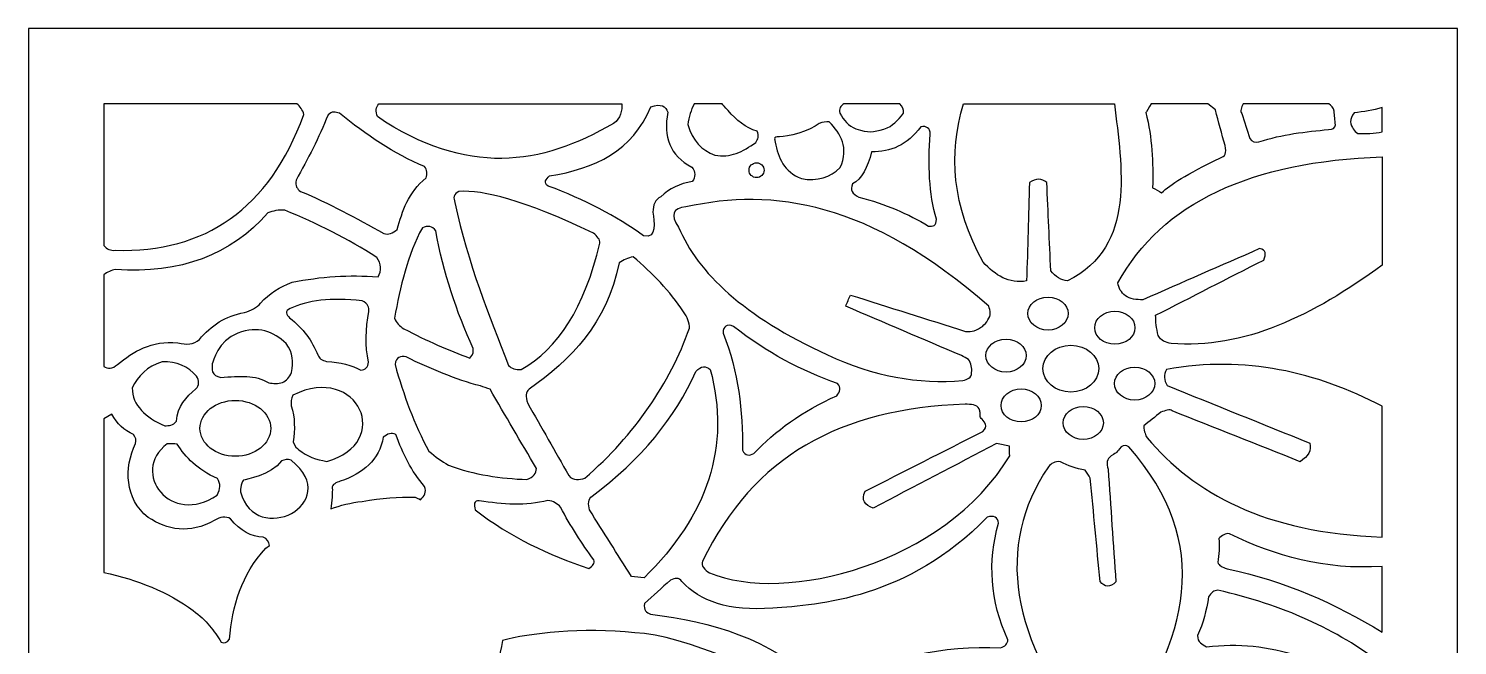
# Model space of a CAD drawing. Header units: centimetres. Extents: x 22.22 to 27.01, y -9 to -0.09.
# Drawn here: x 22.223 to 27.009, y -2.15 to -0.086 of the extents above; entities that cross this region are included whole.
import ezdxf

# ---------------------------------------------------------------- set-up
doc = ezdxf.new("R2010")
doc.units = ezdxf.units.CM
doc.header["$MEASUREMENT"] = 0
doc.layers.add('layer 1', color=7, linetype='Continuous')

msp = doc.modelspace()

# ---------------------------------------------------------------- linework, layer by layer
at = {"layer": 'layer 1', "color": 250, "lineweight": 30}
for points, knots in [([(22.22329, -0.08614), (22.22329, -0.08614), (27.00868, -0.08614), (27.00868, -0.08614), (27.00868, -0.08614), (27.00868, -0.08614), (27.00868, -9.00021), (27.00868, -9.00021), (27.00868, -9.00021), (27.00868, -9.00021), (22.22329, -9.00021), (22.22329, -9.00021), (22.22329, -9.00021), (22.22329, -9.00021), (22.22329, -0.08614), (22.22329, -0.08614)], [0, 0, 0, 0, 0.2, 0.2, 0.2, 0.2, 0.4, 0.4, 0.4, 0.4, 0.6, 0.6, 0.6, 0.6, 1, 1, 1, 1]), ([(23.1218, -0.33806), (23.13298, -0.34666), (23.1413, -0.35812), (23.14515, -0.3741), (23.14515, -0.3741), (23.02891, -0.69016), (22.81537, -0.83641), (22.51323, -0.82807), (22.51323, -0.82807), (22.49838, -0.82937), (22.48573, -0.82415), (22.47521, -0.81237), (22.47521, -0.81237), (22.47521, -0.81237), (22.47521, -0.33806), (22.47521, -0.33806), (22.47521, -0.33806), (22.47521, -0.33806), (23.1218, -0.33806), (23.1218, -0.33806)], [0, 0, 0, 0, 0.1666667, 0.1666667, 0.1666667, 0.1666667, 0.3333333, 0.3333333, 0.3333333, 0.3333333, 0.5, 0.5, 0.5, 0.5, 0.6666667, 0.6666667, 0.6666667, 0.6666667, 1, 1, 1, 1]), ([(23.22611, -0.37523), (23.23883, -0.36206), (23.25158, -0.3647), (23.26434, -0.36959), (23.26434, -0.36959), (23.35406, -0.44167), (23.44706, -0.50553), (23.54881, -0.54758), (23.54881, -0.54758), (23.55911, -0.5595), (23.55911, -0.57245), (23.55444, -0.58588), (23.55444, -0.58588), (23.49438, -0.63534), (23.47538, -0.69659), (23.45773, -0.75823), (23.45773, -0.75823), (23.44274, -0.77061), (23.42773, -0.77737), (23.41276, -0.77174), (23.41276, -0.77174), (23.32086, -0.72054), (23.2288, -0.66999), (23.1339, -0.63093), (23.1339, -0.63093), (23.12338, -0.62249), (23.11476, -0.61272), (23.11929, -0.59376), (23.11929, -0.59376), (23.15884, -0.52288), (23.19558, -0.45059), (23.22611, -0.37523)], [0, 0, 0, 0, 0.1111111, 0.1111111, 0.1111111, 0.1111111, 0.2222222, 0.2222222, 0.2222222, 0.2222222, 0.3333333, 0.3333333, 0.3333333, 0.3333333, 0.4444444, 0.4444444, 0.4444444, 0.4444444, 0.5555556, 0.5555556, 0.5555556, 0.5555556, 0.6666667, 0.6666667, 0.6666667, 0.6666667, 0.7777778, 0.7777778, 0.7777778, 0.7777778, 1, 1, 1, 1]), ([(23.39626, -0.33806), (23.38557, -0.34843), (23.38586, -0.36349), (23.39139, -0.38086), (23.39139, -0.38086), (23.68919, -0.5814), (23.94133, -0.54534), (24.18215, -0.40339), (24.18215, -0.40339), (24.20754, -0.38629), (24.21083, -0.3598), (24.21019, -0.33806), (24.21019, -0.33806), (24.21019, -0.33806), (23.39626, -0.33806), (23.39626, -0.33806)], [0, 0, 0, 0, 0.2, 0.2, 0.2, 0.2, 0.4, 0.4, 0.4, 0.4, 0.6, 0.6, 0.6, 0.6, 1, 1, 1, 1]), ([(23.96822, -0.57912), (23.95543, -0.59038), (23.94642, -0.60163), (23.96372, -0.61291), (23.96372, -0.61291), (24.08539, -0.6578), (24.19136, -0.71369), (24.28305, -0.77963), (24.28305, -0.77963), (24.32932, -0.79087), (24.31799, -0.73154), (24.31454, -0.70078), (24.31454, -0.70078), (24.31416, -0.67597), (24.32277, -0.6587), (24.3404, -0.64896), (24.3404, -0.64896), (24.37038, -0.62286), (24.40411, -0.60332), (24.44609, -0.59827), (24.44609, -0.59827), (24.45772, -0.58212), (24.45734, -0.56597), (24.44497, -0.54982), (24.44497, -0.54982), (24.37019, -0.51097), (24.34882, -0.44714), (24.36401, -0.36621), (24.36401, -0.36621), (24.35707, -0.34576), (24.34169, -0.33562), (24.30779, -0.34819), (24.30779, -0.34819), (24.24591, -0.49544), (24.12007, -0.5551), (23.96822, -0.57912)], [0, 0, 0, 0, 0.1, 0.1, 0.1, 0.1, 0.2, 0.2, 0.2, 0.2, 0.3, 0.3, 0.3, 0.3, 0.4, 0.4, 0.4, 0.4, 0.5, 0.5, 0.5, 0.5, 0.6, 0.6, 0.6, 0.6, 0.7, 0.7, 0.7, 0.7, 0.8, 0.8, 0.8, 0.8, 1, 1, 1, 1]), ([(24.546, -0.33806), (24.54923, -0.34183), (24.55506, -0.34851), (24.56584, -0.36058), (24.56584, -0.36058), (24.59382, -0.39192), (24.6246, -0.41806), (24.66311, -0.42986), (24.66311, -0.42986), (24.67003, -0.44478), (24.66665, -0.4566), (24.65861, -0.46703), (24.65861, -0.46703), (24.61612, -0.4982), (24.57198, -0.52017), (24.52199, -0.50927), (24.52199, -0.50927), (24.47853, -0.4942), (24.44735, -0.46143), (24.43091, -0.40733), (24.43091, -0.40733), (24.43534, -0.38189), (24.44137, -0.3578), (24.45259, -0.33806), (24.45259, -0.33806), (24.45259, -0.33806), (24.546, -0.33806), (24.546, -0.33806)], [0, 0, 0, 0, 0.125, 0.125, 0.125, 0.125, 0.25, 0.25, 0.25, 0.25, 0.375, 0.375, 0.375, 0.375, 0.5, 0.5, 0.5, 0.5, 0.625, 0.625, 0.625, 0.625, 0.75, 0.75, 0.75, 0.75, 1, 1, 1, 1]), ([(25.14089, -0.33806), (25.14896, -0.3467), (25.15517, -0.35626), (25.15391, -0.36959), (25.15391, -0.36959), (25.13306, -0.39349), (25.11947, -0.41215), (25.08813, -0.42253), (25.08813, -0.42253), (25.05045, -0.43314), (25.03865, -0.43515), (24.99368, -0.42196), (24.99368, -0.42196), (24.96989, -0.41093), (24.95359, -0.39281), (24.94027, -0.36903), (24.94027, -0.36903), (24.93625, -0.35428), (24.94375, -0.34408), (24.95368, -0.33806), (24.95368, -0.33806), (24.95368, -0.33806), (25.14089, -0.33806), (25.14089, -0.33806)], [0, 0, 0, 0, 0.1428571, 0.1428571, 0.1428571, 0.1428571, 0.2857143, 0.2857143, 0.2857143, 0.2857143, 0.4285714, 0.4285714, 0.4285714, 0.4285714, 0.5714286, 0.5714286, 0.5714286, 0.5714286, 0.7142857, 0.7142857, 0.7142857, 0.7142857, 1, 1, 1, 1]), ([(25.35459, -0.33806), (25.30363, -0.50448), (25.31647, -0.67972), (25.41983, -0.8675), (25.41983, -0.8675), (25.46092, -0.9121), (25.5066, -0.94108), (25.56601, -0.93058), (25.56601, -0.93058), (25.569, -0.82094), (25.57201, -0.7113), (25.57501, -0.60165), (25.57501, -0.60165), (25.5975, -0.58664), (25.61698, -0.58663), (25.63347, -0.60165), (25.63347, -0.60165), (25.63797, -0.70003), (25.64247, -0.79841), (25.64697, -0.89679), (25.64697, -0.89679), (25.6627, -0.91706), (25.68144, -0.92832), (25.70318, -0.93058), (25.70318, -0.93058), (25.93687, -0.81351), (25.88314, -0.54715), (25.86046, -0.33806), (25.86046, -0.33806), (25.86046, -0.33806), (25.35459, -0.33806), (25.35459, -0.33806)], [0, 0, 0, 0, 0.1111111, 0.1111111, 0.1111111, 0.1111111, 0.2222222, 0.2222222, 0.2222222, 0.2222222, 0.3333333, 0.3333333, 0.3333333, 0.3333333, 0.4444444, 0.4444444, 0.4444444, 0.4444444, 0.5555556, 0.5555556, 0.5555556, 0.5555556, 0.6666667, 0.6666667, 0.6666667, 0.6666667, 0.7777778, 0.7777778, 0.7777778, 0.7777778, 1, 1, 1, 1]), ([(25.96518, -0.36734), (25.96518, -0.36734), (25.9755, -0.34931), (25.98311, -0.33806), (25.98311, -0.33806), (25.98311, -0.33806), (26.17332, -0.33806), (26.17332, -0.33806), (26.17332, -0.33806), (26.17332, -0.33806), (26.19793, -0.35833), (26.19793, -0.35833), (26.19793, -0.35833), (26.2088, -0.39812), (26.21967, -0.43793), (26.23054, -0.47773), (26.23054, -0.47773), (26.23579, -0.50177), (26.23054, -0.51528), (26.21479, -0.51829), (26.21479, -0.51829), (26.09751, -0.57517), (26.04824, -0.60859), (26.01803, -0.63544), (26.01803, -0.63544), (26.0079, -0.62981), (25.99778, -0.62418), (25.98766, -0.61855), (25.98766, -0.61855), (25.99029, -0.5348), (25.98654, -0.45107), (25.96518, -0.36734)], [0, 0, 0, 0, 0.1111111, 0.1111111, 0.1111111, 0.1111111, 0.2222222, 0.2222222, 0.2222222, 0.2222222, 0.3333333, 0.3333333, 0.3333333, 0.3333333, 0.4444444, 0.4444444, 0.4444444, 0.4444444, 0.5555556, 0.5555556, 0.5555556, 0.5555556, 0.6666667, 0.6666667, 0.6666667, 0.6666667, 0.7777778, 0.7777778, 0.7777778, 0.7777778, 1, 1, 1, 1]), ([(26.28675, -0.37016), (26.28016, -0.36383), (26.28461, -0.34801), (26.29109, -0.33806), (26.29109, -0.33806), (26.29109, -0.33806), (26.57768, -0.33806), (26.57768, -0.33806), (26.57768, -0.33806), (26.58703, -0.34362), (26.59347, -0.35131), (26.59541, -0.36227), (26.59541, -0.36227), (26.59691, -0.37748), (26.59841, -0.39269), (26.5999, -0.4079), (26.5999, -0.4079), (26.59841, -0.41916), (26.5909, -0.42441), (26.57742, -0.42366), (26.57742, -0.42366), (26.50013, -0.43155), (26.42288, -0.43914), (26.3441, -0.46534), (26.3441, -0.46534), (26.33079, -0.46833), (26.32048, -0.46458), (26.31318, -0.45408), (26.31318, -0.45408), (26.30437, -0.42611), (26.29556, -0.39813), (26.28675, -0.37016)], [0, 0, 0, 0, 0.1111111, 0.1111111, 0.1111111, 0.1111111, 0.2222222, 0.2222222, 0.2222222, 0.2222222, 0.3333333, 0.3333333, 0.3333333, 0.3333333, 0.4444444, 0.4444444, 0.4444444, 0.4444444, 0.5555556, 0.5555556, 0.5555556, 0.5555556, 0.6666667, 0.6666667, 0.6666667, 0.6666667, 0.7777778, 0.7777778, 0.7777778, 0.7777778, 1, 1, 1, 1]), ([(26.6505, -0.39832), (26.65199, -0.38819), (26.65479, -0.37805), (26.66231, -0.3679), (26.66231, -0.3679), (26.69452, -0.36437), (26.72644, -0.35995), (26.75676, -0.35072), (26.75676, -0.35072), (26.75676, -0.35072), (26.75676, -0.43157), (26.75676, -0.43157), (26.75676, -0.43157), (26.72938, -0.43669), (26.70203, -0.43855), (26.67468, -0.43718), (26.67468, -0.43718), (26.66309, -0.42915), (26.65457, -0.41685), (26.6505, -0.39832)], [0, 0, 0, 0, 0.1666667, 0.1666667, 0.1666667, 0.1666667, 0.3333333, 0.3333333, 0.3333333, 0.3333333, 0.5, 0.5, 0.5, 0.5, 0.6666667, 0.6666667, 0.6666667, 0.6666667, 1, 1, 1, 1]), ([(24.72382, -0.46591), (24.72495, -0.46253), (24.71292, -0.44603), (24.73844, -0.44789), (24.73844, -0.44789), (24.76397, -0.44974), (24.83995, -0.42913), (24.87112, -0.40339), (24.87112, -0.40339), (24.88237, -0.39945), (24.89361, -0.39776), (24.90486, -0.39832), (24.90486, -0.39832), (24.94351, -0.43902), (24.97189, -0.4837), (24.9414, -0.55152), (24.9414, -0.55152), (24.90826, -0.58408), (24.86562, -0.5976), (24.81153, -0.58813), (24.81153, -0.58813), (24.7534, -0.56546), (24.73387, -0.51864), (24.72382, -0.46591)], [0, 0, 0, 0, 0.1428571, 0.1428571, 0.1428571, 0.1428571, 0.2857143, 0.2857143, 0.2857143, 0.2857143, 0.4285714, 0.4285714, 0.4285714, 0.4285714, 0.5714286, 0.5714286, 0.5714286, 0.5714286, 0.7142857, 0.7142857, 0.7142857, 0.7142857, 1, 1, 1, 1]), ([(25.04653, -0.49801), (25.11005, -0.49978), (25.16626, -0.47596), (25.21182, -0.41465), (25.21182, -0.41465), (25.2313, -0.41091), (25.24179, -0.41917), (25.2433, -0.43943), (25.2433, -0.43943), (25.2351, -0.54123), (25.23874, -0.63763), (25.26354, -0.72443), (25.26354, -0.72443), (25.26432, -0.74701), (25.25193, -0.74848), (25.23768, -0.74696), (25.23768, -0.74696), (25.16956, -0.70622), (25.0929, -0.67279), (25.00381, -0.65008), (25.00381, -0.65008), (24.9817, -0.63994), (24.97459, -0.62529), (24.98244, -0.60615), (24.98244, -0.60615), (25.01337, -0.58925), (25.03361, -0.55095), (25.04653, -0.49801)], [0, 0, 0, 0, 0.125, 0.125, 0.125, 0.125, 0.25, 0.25, 0.25, 0.25, 0.375, 0.375, 0.375, 0.375, 0.5, 0.5, 0.5, 0.5, 0.625, 0.625, 0.625, 0.625, 0.75, 0.75, 0.75, 0.75, 1, 1, 1, 1]), ([(25.87185, -0.93734), (25.87409, -0.95461), (25.88232, -0.96888), (25.89659, -0.98015), (25.89659, -0.98015), (25.9123, -0.99218), (25.93329, -0.99367), (25.95506, -0.99366), (25.95506, -0.99366), (26.08549, -0.93659), (26.21592, -0.87952), (26.34635, -0.82244), (26.34635, -0.82244), (26.36771, -0.82593), (26.36846, -0.84076), (26.35985, -0.86074), (26.35985, -0.86074), (26.23916, -0.92232), (26.11846, -0.9839), (25.99778, -1.04548), (25.99778, -1.04548), (25.99852, -1.06688), (26, -1.08864), (26.00678, -1.11307), (26.00678, -1.11307), (26.01536, -1.13149), (26.03186, -1.13673), (26.04951, -1.1401), (26.04951, -1.1401), (26.29138, -1.15989), (26.52571, -1.0475), (26.75676, -0.87743), (26.75676, -0.87743), (26.75676, -0.87743), (26.75676, -0.5152), (26.75676, -0.5152), (26.75676, -0.5152), (26.31804, -0.53096), (26.01872, -0.66787), (25.87185, -0.93734)], [0, 0, 0, 0, 0.0909091, 0.0909091, 0.0909091, 0.0909091, 0.1818182, 0.1818182, 0.1818182, 0.1818182, 0.2727273, 0.2727273, 0.2727273, 0.2727273, 0.3636364, 0.3636364, 0.3636364, 0.3636364, 0.4545455, 0.4545455, 0.4545455, 0.4545455, 0.5454545, 0.5454545, 0.5454545, 0.5454545, 0.6363636, 0.6363636, 0.6363636, 0.6363636, 0.7272727, 0.7272727, 0.7272727, 0.7272727, 0.8181818, 0.8181818, 0.8181818, 0.8181818, 1, 1, 1, 1]), ([(24.66141, -0.58475), (24.67538, -0.58475), (24.68671, -0.57365), (24.68671, -0.55996), (24.68671, -0.55996), (24.68671, -0.54628), (24.67538, -0.53518), (24.66141, -0.53518), (24.66141, -0.53518), (24.64744, -0.53518), (24.63612, -0.54628), (24.63612, -0.55996), (24.63612, -0.55996), (24.63612, -0.57365), (24.64744, -0.58475), (24.66141, -0.58475)], [0, 0, 0, 0, 0.2, 0.2, 0.2, 0.2, 0.4, 0.4, 0.4, 0.4, 0.6, 0.6, 0.6, 0.6, 1, 1, 1, 1]), ([(25.38115, -1.23698), (25.38298, -1.2565), (25.36693, -1.25977), (25.35192, -1.26401), (25.35192, -1.26401), (25.20388, -1.27754), (25.05284, -1.24901), (24.89879, -1.17841), (24.89879, -1.17841), (24.61783, -1.04849), (24.46506, -0.9043), (24.39999, -0.75034), (24.39999, -0.75034), (24.37227, -0.7098), (24.38052, -0.68728), (24.42473, -0.68275), (24.42473, -0.68275), (24.71724, -0.61854), (25.03844, -0.66451), (25.43895, -1.01506), (25.43895, -1.01506), (25.4446, -1.03046), (25.44798, -1.04586), (25.43558, -1.06125), (25.43558, -1.06125), (25.42732, -1.07834), (25.41082, -1.08923), (25.3906, -1.09729), (25.3906, -1.09729), (25.3816, -1.1003), (25.37187, -1.10106), (25.36136, -1.09955), (25.36136, -1.09955), (25.23281, -1.05899), (25.10425, -1.01844), (24.97569, -0.97789), (24.97569, -0.97789), (24.97044, -0.99028), (24.9652, -1.00267), (24.95995, -1.01506), (24.95995, -1.01506), (25.08926, -1.07026), (25.21856, -1.12546), (25.34787, -1.18065), (25.34787, -1.18065), (25.35575, -1.18479), (25.36362, -1.18892), (25.37149, -1.19304), (25.37149, -1.19304), (25.379, -1.20709), (25.38418, -1.22146), (25.38115, -1.23698)], [0, 0, 0, 0, 0.0714286, 0.0714286, 0.0714286, 0.0714286, 0.1428571, 0.1428571, 0.1428571, 0.1428571, 0.2142857, 0.2142857, 0.2142857, 0.2142857, 0.2857143, 0.2857143, 0.2857143, 0.2857143, 0.3571429, 0.3571429, 0.3571429, 0.3571429, 0.4285714, 0.4285714, 0.4285714, 0.4285714, 0.5, 0.5, 0.5, 0.5, 0.5714286, 0.5714286, 0.5714286, 0.5714286, 0.6428571, 0.6428571, 0.6428571, 0.6428571, 0.7142857, 0.7142857, 0.7142857, 0.7142857, 0.7857143, 0.7857143, 0.7857143, 0.7857143, 0.8571429, 0.8571429, 0.8571429, 0.8571429, 1, 1, 1, 1]), ([(23.65113, -0.66811), (23.64513, -0.65309), (23.64663, -0.63995), (23.66462, -0.63093), (23.66462, -0.63093), (23.74789, -0.62713), (23.87625, -0.65721), (24.11552, -0.77061), (24.11552, -0.77061), (24.12812, -0.78126), (24.13776, -0.79225), (24.13688, -0.80441), (24.13688, -0.80441), (24.08535, -1.01997), (23.99614, -1.15846), (23.87265, -1.22684), (23.87265, -1.22684), (23.85428, -1.22832), (23.84041, -1.22382), (23.83104, -1.21332), (23.83104, -1.21332), (23.76438, -1.04405), (23.69636, -0.87722), (23.65113, -0.66811)], [0, 0, 0, 0, 0.1428571, 0.1428571, 0.1428571, 0.1428571, 0.2857143, 0.2857143, 0.2857143, 0.2857143, 0.4285714, 0.4285714, 0.4285714, 0.4285714, 0.5714286, 0.5714286, 0.5714286, 0.5714286, 0.7142857, 0.7142857, 0.7142857, 0.7142857, 1, 1, 1, 1]), ([(22.47521, -0.90955), (22.48737, -0.90115), (22.50004, -0.89432), (22.51435, -0.89228), (22.51435, -0.89228), (22.73098, -0.90731), (22.90114, -0.84423), (23.02484, -0.70304), (23.02484, -0.70304), (23.04227, -0.6961), (23.06062, -0.69198), (23.08105, -0.69402), (23.08105, -0.69402), (23.18946, -0.73802), (23.29272, -0.78974), (23.38915, -0.85173), (23.38915, -0.85173), (23.40489, -0.87352), (23.40638, -0.8953), (23.39365, -0.91706), (23.39365, -0.91706), (23.29768, -0.90933), (23.20174, -0.91576), (23.1058, -0.93509), (23.1058, -0.93509), (23.06487, -0.94981), (23.02901, -0.97215), (23.0001, -1.00492), (23.0001, -1.00492), (22.98802, -1.02049), (22.96871, -1.02988), (22.94613, -1.03647), (22.94613, -1.03647), (22.88295, -1.04706), (22.8346, -1.07991), (22.79546, -1.12658), (22.79546, -1.12658), (22.77651, -1.14384), (22.7514, -1.1446), (22.72349, -1.13785), (22.72349, -1.13785), (22.63281, -1.12894), (22.57554, -1.16743), (22.5211, -1.20994), (22.5211, -1.20994), (22.50357, -1.2254), (22.48867, -1.22533), (22.47521, -1.21642), (22.47521, -1.21642), (22.47521, -1.21642), (22.47521, -0.90955), (22.47521, -0.90955)], [0, 0, 0, 0, 0.0714286, 0.0714286, 0.0714286, 0.0714286, 0.1428571, 0.1428571, 0.1428571, 0.1428571, 0.2142857, 0.2142857, 0.2142857, 0.2142857, 0.2857143, 0.2857143, 0.2857143, 0.2857143, 0.3571429, 0.3571429, 0.3571429, 0.3571429, 0.4285714, 0.4285714, 0.4285714, 0.4285714, 0.5, 0.5, 0.5, 0.5, 0.5714286, 0.5714286, 0.5714286, 0.5714286, 0.6428571, 0.6428571, 0.6428571, 0.6428571, 0.7142857, 0.7142857, 0.7142857, 0.7142857, 0.7857143, 0.7857143, 0.7857143, 0.7857143, 0.8571429, 0.8571429, 0.8571429, 0.8571429, 1, 1, 1, 1]), ([(23.54207, -0.75259), (23.55967, -0.74545), (23.5754, -0.74581), (23.58704, -0.76273), (23.58704, -0.76273), (23.61149, -0.90406), (23.65736, -1.03365), (23.71185, -1.157), (23.71185, -1.157), (23.71374, -1.1675), (23.71374, -1.17802), (23.70061, -1.18854), (23.70061, -1.18854), (23.62977, -1.16243), (23.55703, -1.13163), (23.48022, -1.09054), (23.48022, -1.09054), (23.4658, -1.08151), (23.45418, -1.07063), (23.44874, -1.05562), (23.44874, -1.05562), (23.46879, -0.94906), (23.4919, -0.84404), (23.54207, -0.75259)], [0, 0, 0, 0, 0.1428571, 0.1428571, 0.1428571, 0.1428571, 0.2857143, 0.2857143, 0.2857143, 0.2857143, 0.4285714, 0.4285714, 0.4285714, 0.4285714, 0.5714286, 0.5714286, 0.5714286, 0.5714286, 0.7142857, 0.7142857, 0.7142857, 0.7142857, 1, 1, 1, 1]), ([(23.89513, -1.34061), (23.88613, -1.31733), (23.88763, -1.30157), (23.89963, -1.2933), (23.89963, -1.2933), (24.03881, -1.1933), (24.16094, -1.07517), (24.20097, -0.86975), (24.20097, -0.86975), (24.2152, -0.86001), (24.23094, -0.85325), (24.24819, -0.84947), (24.24819, -0.84947), (24.31146, -0.90518), (24.37163, -0.96348), (24.41686, -1.03422), (24.41686, -1.03422), (24.4296, -1.05225), (24.43634, -1.07027), (24.4371, -1.08828), (24.4371, -1.08828), (24.36954, -1.27467), (24.25578, -1.44334), (24.08628, -1.59069), (24.08628, -1.59069), (24.06733, -1.59535), (24.04819, -1.60152), (24.03231, -1.58168), (24.03231, -1.58168), (23.98658, -1.50132), (23.94085, -1.42096), (23.89513, -1.34061)], [0, 0, 0, 0, 0.1111111, 0.1111111, 0.1111111, 0.1111111, 0.2222222, 0.2222222, 0.2222222, 0.2222222, 0.3333333, 0.3333333, 0.3333333, 0.3333333, 0.4444444, 0.4444444, 0.4444444, 0.4444444, 0.5555556, 0.5555556, 0.5555556, 0.5555556, 0.6666667, 0.6666667, 0.6666667, 0.6666667, 0.7777778, 0.7777778, 0.7777778, 0.7777778, 1, 1, 1, 1]), ([(23.09749, -1.05449), (23.08695, -1.04286), (23.08018, -1.0316), (23.09973, -1.02295), (23.09973, -1.02295), (23.15707, -0.99571), (23.23503, -0.98525), (23.34036, -0.99705), (23.34036, -0.99705), (23.36122, -1.0073), (23.36449, -1.01988), (23.36285, -1.03309), (23.36285, -1.03309), (23.35263, -1.09072), (23.34945, -1.14741), (23.36173, -1.20206), (23.36173, -1.20206), (23.35985, -1.21933), (23.35122, -1.22833), (23.33586, -1.2291), (23.33586, -1.2291), (23.30633, -1.21278), (23.26866, -1.20259), (23.22117, -1.19981), (23.22117, -1.19981), (23.2065, -1.19618), (23.1961, -1.18951), (23.19194, -1.17841), (23.19194, -1.17841), (23.17352, -1.13127), (23.14288, -1.08959), (23.09749, -1.05449)], [0, 0, 0, 0, 0.1111111, 0.1111111, 0.1111111, 0.1111111, 0.2222222, 0.2222222, 0.2222222, 0.2222222, 0.3333333, 0.3333333, 0.3333333, 0.3333333, 0.4444444, 0.4444444, 0.4444444, 0.4444444, 0.5555556, 0.5555556, 0.5555556, 0.5555556, 0.6666667, 0.6666667, 0.6666667, 0.6666667, 0.7777778, 0.7777778, 0.7777778, 0.7777778, 1, 1, 1, 1]), ([(25.63751, -1.09505), (25.67475, -1.09505), (25.70497, -1.07033), (25.70497, -1.03985), (25.70497, -1.03985), (25.70497, -1.00937), (25.67475, -0.98466), (25.63751, -0.98466), (25.63751, -0.98466), (25.60026, -0.98466), (25.57004, -1.00937), (25.57004, -1.03985), (25.57004, -1.03985), (25.57004, -1.07033), (25.60026, -1.09505), (25.63751, -1.09505)], [0, 0, 0, 0, 0.2, 0.2, 0.2, 0.2, 0.4, 0.4, 0.4, 0.4, 0.6, 0.6, 0.6, 0.6, 1, 1, 1, 1]), ([(25.86127, -1.14236), (25.89851, -1.14236), (25.92873, -1.11764), (25.92873, -1.08717), (25.92873, -1.08717), (25.92873, -1.05669), (25.89851, -1.03197), (25.86127, -1.03197), (25.86127, -1.03197), (25.82402, -1.03197), (25.7938, -1.05669), (25.7938, -1.08717), (25.7938, -1.08717), (25.7938, -1.11764), (25.82402, -1.14236), (25.86127, -1.14236)], [0, 0, 0, 0, 0.2, 0.2, 0.2, 0.2, 0.4, 0.4, 0.4, 0.4, 0.6, 0.6, 0.6, 0.6, 1, 1, 1, 1]), ([(22.83775, -1.20769), (22.84225, -1.19981), (22.85688, -1.1307), (22.92433, -1.10518), (22.92433, -1.10518), (22.99179, -1.07967), (23.04275, -1.09957), (23.08624, -1.14011), (23.08624, -1.14011), (23.11041, -1.17346), (23.11003, -1.20066), (23.10423, -1.23698), (23.10423, -1.23698), (23.0971, -1.25275), (23.08697, -1.264), (23.07388, -1.27077), (23.07388, -1.27077), (23.05849, -1.27452), (23.04313, -1.27414), (23.02777, -1.2719), (23.02777, -1.2719), (22.9826, -1.24361), (22.93013, -1.24906), (22.86699, -1.25387), (22.86699, -1.25387), (22.85311, -1.25049), (22.84373, -1.24411), (22.83887, -1.23473), (22.83887, -1.23473), (22.8385, -1.22571), (22.83812, -1.2167), (22.83775, -1.20769)], [0, 0, 0, 0, 0.1111111, 0.1111111, 0.1111111, 0.1111111, 0.2222222, 0.2222222, 0.2222222, 0.2222222, 0.3333333, 0.3333333, 0.3333333, 0.3333333, 0.4444444, 0.4444444, 0.4444444, 0.4444444, 0.5555556, 0.5555556, 0.5555556, 0.5555556, 0.6666667, 0.6666667, 0.6666667, 0.6666667, 0.7777778, 0.7777778, 0.7777778, 0.7777778, 1, 1, 1, 1]), ([(24.5491, -1.10518), (24.5502, -1.08116), (24.56182, -1.07365), (24.58394, -1.08265), (24.58394, -1.08265), (24.69534, -1.17042), (24.81209, -1.23144), (24.93251, -1.27415), (24.93251, -1.27415), (24.94682, -1.28766), (24.94004, -1.30117), (24.93027, -1.3147), (24.93027, -1.3147), (24.81378, -1.36652), (24.72401, -1.4326), (24.65254, -1.50845), (24.65254, -1.50845), (24.63754, -1.51487), (24.62328, -1.51789), (24.61431, -1.49719), (24.61431, -1.49719), (24.61494, -1.36652), (24.60246, -1.23584), (24.5491, -1.10518)], [0, 0, 0, 0, 0.1428571, 0.1428571, 0.1428571, 0.1428571, 0.2857143, 0.2857143, 0.2857143, 0.2857143, 0.4285714, 0.4285714, 0.4285714, 0.4285714, 0.5714286, 0.5714286, 0.5714286, 0.5714286, 0.7142857, 0.7142857, 0.7142857, 0.7142857, 1, 1, 1, 1]), ([(25.49697, -1.23586), (25.5342, -1.23586), (25.56443, -1.21114), (25.56443, -1.18067), (25.56443, -1.18067), (25.56443, -1.15019), (25.5342, -1.12547), (25.49697, -1.12547), (25.49697, -1.12547), (25.45972, -1.12547), (25.4295, -1.15019), (25.4295, -1.18067), (25.4295, -1.18067), (25.4295, -1.21114), (25.45972, -1.23586), (25.49697, -1.23586)], [0, 0, 0, 0, 0.2, 0.2, 0.2, 0.2, 0.4, 0.4, 0.4, 0.4, 0.6, 0.6, 0.6, 0.6, 1, 1, 1, 1]), ([(25.71397, -1.30231), (25.7655, -1.30231), (25.80729, -1.26725), (25.80729, -1.22402), (25.80729, -1.22402), (25.80729, -1.1808), (25.7655, -1.14574), (25.71397, -1.14574), (25.71397, -1.14574), (25.66244, -1.14574), (25.62065, -1.1808), (25.62065, -1.22402), (25.62065, -1.22402), (25.62065, -1.26725), (25.66244, -1.30231), (25.71397, -1.30231)], [0, 0, 0, 0, 0.2, 0.2, 0.2, 0.2, 0.4, 0.4, 0.4, 0.4, 0.6, 0.6, 0.6, 0.6, 1, 1, 1, 1]), ([(23.45056, -1.20994), (23.45495, -1.18574), (23.46825, -1.17936), (23.48766, -1.18517), (23.48766, -1.18517), (23.56969, -1.2245), (23.65223, -1.26073), (23.73728, -1.28204), (23.73728, -1.28204), (23.74776, -1.28579), (23.75826, -1.28954), (23.76876, -1.2933), (23.76876, -1.2933), (23.82047, -1.38154), (23.8722, -1.46978), (23.92392, -1.55802), (23.92392, -1.55802), (23.92391, -1.57491), (23.91342, -1.5873), (23.89244, -1.59519), (23.89244, -1.59519), (23.80474, -1.59172), (23.71702, -1.58028), (23.62933, -1.54675), (23.62933, -1.54675), (23.60758, -1.53455), (23.58584, -1.51877), (23.56412, -1.50057), (23.56412, -1.50057), (23.51444, -1.41045), (23.47922, -1.31208), (23.45056, -1.20994)], [0, 0, 0, 0, 0.1111111, 0.1111111, 0.1111111, 0.1111111, 0.2222222, 0.2222222, 0.2222222, 0.2222222, 0.3333333, 0.3333333, 0.3333333, 0.3333333, 0.4444444, 0.4444444, 0.4444444, 0.4444444, 0.5555556, 0.5555556, 0.5555556, 0.5555556, 0.6666667, 0.6666667, 0.6666667, 0.6666667, 0.7777778, 0.7777778, 0.7777778, 0.7777778, 1, 1, 1, 1]), ([(26.03667, -1.28092), (26.02542, -1.26291), (26.02468, -1.24488), (26.03443, -1.22685), (26.03443, -1.22685), (26.29935, -1.1792), (26.53597, -1.23541), (26.75676, -1.34989), (26.75676, -1.34989), (26.75676, -1.34989), (26.75676, -1.78773), (26.75676, -1.78773), (26.75676, -1.78773), (26.36039, -1.77357), (26.12793, -1.64115), (25.96921, -1.45552), (25.96921, -1.45552), (25.96435, -1.44689), (25.95985, -1.43675), (25.95797, -1.41609), (25.95797, -1.41609), (25.97708, -1.4007), (25.99619, -1.38531), (26.01531, -1.36991), (26.01531, -1.36991), (26.02968, -1.36522), (26.04559, -1.35727), (26.05354, -1.3654), (26.05354, -1.3654), (26.19634, -1.4221), (26.33914, -1.4788), (26.48194, -1.5355), (26.48194, -1.5355), (26.5093, -1.51784), (26.52016, -1.49719), (26.51455, -1.47354), (26.51455, -1.47354), (26.35526, -1.40933), (26.19597, -1.34513), (26.03667, -1.28092)], [0, 0, 0, 0, 0.0909091, 0.0909091, 0.0909091, 0.0909091, 0.1818182, 0.1818182, 0.1818182, 0.1818182, 0.2727273, 0.2727273, 0.2727273, 0.2727273, 0.3636364, 0.3636364, 0.3636364, 0.3636364, 0.4545455, 0.4545455, 0.4545455, 0.4545455, 0.5454545, 0.5454545, 0.5454545, 0.5454545, 0.6363636, 0.6363636, 0.6363636, 0.6363636, 0.7272727, 0.7272727, 0.7272727, 0.7272727, 0.8181818, 0.8181818, 0.8181818, 0.8181818, 1, 1, 1, 1]), ([(22.78603, -1.24937), (22.79578, -1.26513), (22.79502, -1.27939), (22.78378, -1.29217), (22.78378, -1.29217), (22.75076, -1.31916), (22.72149, -1.34917), (22.71856, -1.40032), (22.71856, -1.40032), (22.70756, -1.414), (22.69329, -1.41465), (22.67922, -1.41609), (22.67922, -1.41609), (22.61531, -1.38679), (22.57109, -1.3481), (22.57014, -1.2888), (22.57014, -1.2888), (22.59038, -1.249), (22.62, -1.21673), (22.67022, -1.20094), (22.67022, -1.20094), (22.71932, -1.20056), (22.75794, -1.21671), (22.78603, -1.24937)], [0, 0, 0, 0, 0.1428571, 0.1428571, 0.1428571, 0.1428571, 0.2857143, 0.2857143, 0.2857143, 0.2857143, 0.4285714, 0.4285714, 0.4285714, 0.4285714, 0.5714286, 0.5714286, 0.5714286, 0.5714286, 0.7142857, 0.7142857, 0.7142857, 0.7142857, 1, 1, 1, 1]), ([(23.10311, -1.3485), (23.10217, -1.33705), (23.10215, -1.32542), (23.10873, -1.31245), (23.10873, -1.31245), (23.32932, -1.20531), (23.44547, -1.47364), (23.2223, -1.53436), (23.2223, -1.53436), (23.18711, -1.52907), (23.15515, -1.51786), (23.12897, -1.49606), (23.12897, -1.49606), (23.12165, -1.4904), (23.11412, -1.4854), (23.10986, -1.46903), (23.10986, -1.46903), (23.11492, -1.42885), (23.11604, -1.38867), (23.10311, -1.3485)], [0, 0, 0, 0, 0.1666667, 0.1666667, 0.1666667, 0.1666667, 0.3333333, 0.3333333, 0.3333333, 0.3333333, 0.5, 0.5, 0.5, 0.5, 0.6666667, 0.6666667, 0.6666667, 0.6666667, 1, 1, 1, 1]), ([(24.11058, -1.65039), (24.09631, -1.66013), (24.09782, -1.67778), (24.10158, -1.69657), (24.10158, -1.69657), (24.14843, -1.77092), (24.19528, -1.84526), (24.24213, -1.91961), (24.24213, -1.91961), (24.25637, -1.92111), (24.27061, -1.92261), (24.28486, -1.92412), (24.28486, -1.92412), (24.4974, -1.71535), (24.57564, -1.48369), (24.50636, -1.22684), (24.50636, -1.22684), (24.49155, -1.21465), (24.4758, -1.21277), (24.45801, -1.23361), (24.45801, -1.23361), (24.38866, -1.38855), (24.27585, -1.52852), (24.11058, -1.65039)], [0, 0, 0, 0, 0.1428571, 0.1428571, 0.1428571, 0.1428571, 0.2857143, 0.2857143, 0.2857143, 0.2857143, 0.4285714, 0.4285714, 0.4285714, 0.4285714, 0.5714286, 0.5714286, 0.5714286, 0.5714286, 0.7142857, 0.7142857, 0.7142857, 0.7142857, 1, 1, 1, 1]), ([(25.92761, -1.32935), (25.96484, -1.32935), (25.99507, -1.30463), (25.99507, -1.27416), (25.99507, -1.27416), (25.99507, -1.24368), (25.96484, -1.21896), (25.92761, -1.21896), (25.92761, -1.21896), (25.89036, -1.21896), (25.86014, -1.24368), (25.86014, -1.27416), (25.86014, -1.27416), (25.86014, -1.30463), (25.89036, -1.32935), (25.92761, -1.32935)], [0, 0, 0, 0, 0.2, 0.2, 0.2, 0.2, 0.4, 0.4, 0.4, 0.4, 0.6, 0.6, 0.6, 0.6, 1, 1, 1, 1]), ([(22.9158, -1.51747), (22.98124, -1.51747), (23.03432, -1.4756), (23.03432, -1.42397), (23.03432, -1.42397), (23.03432, -1.37234), (22.98124, -1.33047), (22.9158, -1.33047), (22.9158, -1.33047), (22.85035, -1.33047), (22.79727, -1.37234), (22.79727, -1.42397), (22.79727, -1.42397), (22.79727, -1.4756), (22.85035, -1.51747), (22.9158, -1.51747)], [0, 0, 0, 0, 0.2, 0.2, 0.2, 0.2, 0.4, 0.4, 0.4, 0.4, 0.6, 0.6, 0.6, 0.6, 1, 1, 1, 1]), ([(25.54756, -1.40257), (25.5848, -1.40257), (25.61502, -1.37785), (25.61502, -1.34738), (25.61502, -1.34738), (25.61502, -1.3169), (25.5848, -1.29218), (25.54756, -1.29218), (25.54756, -1.29218), (25.51031, -1.29218), (25.48009, -1.3169), (25.48009, -1.34738), (25.48009, -1.34738), (25.48009, -1.37785), (25.51031, -1.40257), (25.54756, -1.40257)], [0, 0, 0, 0, 0.2, 0.2, 0.2, 0.2, 0.4, 0.4, 0.4, 0.4, 0.6, 0.6, 0.6, 0.6, 1, 1, 1, 1]), ([(22.47521, -1.39177), (22.47521, -1.39177), (22.50268, -1.37666), (22.50268, -1.37666), (22.50268, -1.37666), (22.51917, -1.40821), (22.54315, -1.43073), (22.57464, -1.44425), (22.57464, -1.44425), (22.58288, -1.45439), (22.58511, -1.46452), (22.58139, -1.47466), (22.58139, -1.47466), (22.54249, -1.55736), (22.54529, -1.65871), (22.62355, -1.72191), (22.62355, -1.72191), (22.68884, -1.76421), (22.76042, -1.77942), (22.84675, -1.7315), (22.84675, -1.7315), (22.86568, -1.72078), (22.88366, -1.71664), (22.8996, -1.72699), (22.8996, -1.72699), (22.93295, -1.76679), (22.9693, -1.78707), (23.00866, -1.78782), (23.00866, -1.78782), (23.02256, -1.79298), (23.02815, -1.80331), (23.02994, -1.81605), (23.02994, -1.81605), (23.02994, -1.81605), (23.01764, -1.82526), (23.01764, -1.82526), (23.01764, -1.82526), (22.93594, -1.91333), (22.90602, -2.01829), (22.89607, -2.12978), (22.89607, -2.12978), (22.88846, -2.14258), (22.87873, -2.14355), (22.86801, -2.13914), (22.86801, -2.13914), (22.84564, -2.10219), (22.81868, -2.06603), (22.77449, -2.03373), (22.77449, -2.03373), (22.69128, -1.97129), (22.58957, -1.93107), (22.47521, -1.90608), (22.47521, -1.90608), (22.47521, -1.90608), (22.47521, -1.39177), (22.47521, -1.39177)], [0, 0, 0, 0, 0.0666667, 0.0666667, 0.0666667, 0.0666667, 0.1333333, 0.1333333, 0.1333333, 0.1333333, 0.2, 0.2, 0.2, 0.2, 0.2666667, 0.2666667, 0.2666667, 0.2666667, 0.3333333, 0.3333333, 0.3333333, 0.3333333, 0.4, 0.4, 0.4, 0.4, 0.4666667, 0.4666667, 0.4666667, 0.4666667, 0.5333333, 0.5333333, 0.5333333, 0.5333333, 0.6, 0.6, 0.6, 0.6, 0.6666667, 0.6666667, 0.6666667, 0.6666667, 0.7333333, 0.7333333, 0.7333333, 0.7333333, 0.8, 0.8, 0.8, 0.8, 0.8666667, 0.8666667, 0.8666667, 0.8666667, 1, 1, 1, 1]), ([(25.41039, -1.37103), (25.40758, -1.39618), (25.41619, -1.38529), (25.42838, -1.41046), (25.42838, -1.41046), (25.43062, -1.41833), (25.42761, -1.42622), (25.41938, -1.43411), (25.41938, -1.43411), (25.28782, -1.50094), (25.15627, -1.56778), (25.02472, -1.63462), (25.02472, -1.63462), (25.01141, -1.66377), (25.02303, -1.68131), (25.0517, -1.69094), (25.0517, -1.69094), (25.18963, -1.61884), (25.32756, -1.54675), (25.46548, -1.47466), (25.46548, -1.47466), (25.47972, -1.47766), (25.49396, -1.48067), (25.50821, -1.48368), (25.50821, -1.48368), (25.50858, -1.49456), (25.50895, -1.50545), (25.50933, -1.51634), (25.50933, -1.51634), (25.29001, -1.87895), (24.75505, -2.01392), (24.50355, -1.90722), (24.50355, -1.90722), (24.48781, -1.90046), (24.47403, -1.88132), (24.4805, -1.86892), (24.4805, -1.86892), (24.65275, -1.51594), (24.93867, -1.35937), (25.35978, -1.34286), (25.35978, -1.34286), (25.37888, -1.34382), (25.39865, -1.34391), (25.40701, -1.35863), (25.40701, -1.35863), (25.40814, -1.36277), (25.40926, -1.3669), (25.41039, -1.37103)], [0, 0, 0, 0, 0.0769231, 0.0769231, 0.0769231, 0.0769231, 0.1538462, 0.1538462, 0.1538462, 0.1538462, 0.2307692, 0.2307692, 0.2307692, 0.2307692, 0.3076923, 0.3076923, 0.3076923, 0.3076923, 0.3846154, 0.3846154, 0.3846154, 0.3846154, 0.4615385, 0.4615385, 0.4615385, 0.4615385, 0.5384615, 0.5384615, 0.5384615, 0.5384615, 0.6153846, 0.6153846, 0.6153846, 0.6153846, 0.6923077, 0.6923077, 0.6923077, 0.6923077, 0.7692308, 0.7692308, 0.7692308, 0.7692308, 0.8461538, 0.8461538, 0.8461538, 0.8461538, 1, 1, 1, 1]), ([(25.75558, -1.46115), (25.79281, -1.46115), (25.82304, -1.43643), (25.82304, -1.40596), (25.82304, -1.40596), (25.82304, -1.37548), (25.79281, -1.35076), (25.75558, -1.35076), (25.75558, -1.35076), (25.71833, -1.35076), (25.68811, -1.37548), (25.68811, -1.40596), (25.68811, -1.40596), (25.68811, -1.43643), (25.71833, -1.46115), (25.75558, -1.46115)], [0, 0, 0, 0, 0.2, 0.2, 0.2, 0.2, 0.4, 0.4, 0.4, 0.4, 0.6, 0.6, 0.6, 0.6, 1, 1, 1, 1]), ([(22.68777, -1.47579), (22.69883, -1.47598), (22.70989, -1.47617), (22.72095, -1.47635), (22.72095, -1.47635), (22.74947, -1.52118), (22.78833, -1.562), (22.85587, -1.59181), (22.85587, -1.59181), (22.86745, -1.6086), (22.86566, -1.62718), (22.85475, -1.64701), (22.85475, -1.64701), (22.70074, -1.75418), (22.56035, -1.57146), (22.68777, -1.47579)], [0, 0, 0, 0, 0.2, 0.2, 0.2, 0.2, 0.4, 0.4, 0.4, 0.4, 0.6, 0.6, 0.6, 0.6, 1, 1, 1, 1]), ([(23.23569, -1.693), (23.23829, -1.67169), (23.24179, -1.63473), (23.24029, -1.62448), (23.24029, -1.62448), (23.23825, -1.61062), (23.25515, -1.60559), (23.26728, -1.60082), (23.26728, -1.60082), (23.34392, -1.57465), (23.3975, -1.53054), (23.4112, -1.45326), (23.4112, -1.45326), (23.42506, -1.44347), (23.43892, -1.43595), (23.4528, -1.44425), (23.4528, -1.44425), (23.47729, -1.50827), (23.50398, -1.56686), (23.5495, -1.61884), (23.5495, -1.61884), (23.5568, -1.63686), (23.54964, -1.65072), (23.53595, -1.66269), (23.53595, -1.66269), (23.52887, -1.6591), (23.52513, -1.65779), (23.51798, -1.65427), (23.51798, -1.65427), (23.46252, -1.65464), (23.40672, -1.65539), (23.34029, -1.66832), (23.34029, -1.66832), (23.30187, -1.67298), (23.26737, -1.68159), (23.23569, -1.693)], [0, 0, 0, 0, 0.1, 0.1, 0.1, 0.1, 0.2, 0.2, 0.2, 0.2, 0.3, 0.3, 0.3, 0.3, 0.4, 0.4, 0.4, 0.4, 0.5, 0.5, 0.5, 0.5, 0.6, 0.6, 0.6, 0.6, 0.7, 0.7, 0.7, 0.7, 0.8, 0.8, 0.8, 0.8, 1, 1, 1, 1]), ([(25.63864, -1.55238), (25.64874, -1.54224), (25.65996, -1.53359), (25.67912, -1.53549), (25.67912, -1.53549), (25.70459, -1.54828), (25.73081, -1.55991), (25.76232, -1.56365), (25.76232, -1.56365), (25.76794, -1.57266), (25.77357, -1.58167), (25.77919, -1.59068), (25.77919, -1.59068), (25.79005, -1.70596), (25.80092, -1.82123), (25.81179, -1.93651), (25.81179, -1.93651), (25.8279, -1.95641), (25.84551, -1.95678), (25.86464, -1.93763), (25.86464, -1.93763), (25.85602, -1.81185), (25.8474, -1.68606), (25.83878, -1.56028), (25.83878, -1.56028), (25.83165, -1.54113), (25.83502, -1.52648), (25.8489, -1.51634), (25.8489, -1.51634), (25.87252, -1.5017), (25.86501, -1.50658), (25.88263, -1.48592), (25.88263, -1.48592), (25.89124, -1.47991), (25.89986, -1.47992), (25.90849, -1.48592), (25.90849, -1.48592), (26.19186, -1.81074), (26.11297, -2.12521), (25.85803, -2.4806), (25.85803, -2.4806), (25.83403, -2.50913), (25.81004, -2.50762), (25.78606, -2.4761), (25.78606, -2.4761), (25.50902, -2.12614), (25.45989, -1.81822), (25.63864, -1.55238)], [0, 0, 0, 0, 0.0769231, 0.0769231, 0.0769231, 0.0769231, 0.1538462, 0.1538462, 0.1538462, 0.1538462, 0.2307692, 0.2307692, 0.2307692, 0.2307692, 0.3076923, 0.3076923, 0.3076923, 0.3076923, 0.3846154, 0.3846154, 0.3846154, 0.3846154, 0.4615385, 0.4615385, 0.4615385, 0.4615385, 0.5384615, 0.5384615, 0.5384615, 0.5384615, 0.6153846, 0.6153846, 0.6153846, 0.6153846, 0.6923077, 0.6923077, 0.6923077, 0.6923077, 0.7692308, 0.7692308, 0.7692308, 0.7692308, 0.8461538, 0.8461538, 0.8461538, 0.8461538, 1, 1, 1, 1]), ([(22.93345, -1.63631), (22.92991, -1.63067), (22.93832, -1.59688), (22.94358, -1.59688), (22.94358, -1.59688), (22.94883, -1.59688), (23.03596, -1.57943), (23.07063, -1.53268), (23.07063, -1.53268), (23.08178, -1.52845), (23.08844, -1.52592), (23.10324, -1.53098), (23.10324, -1.53098), (23.28162, -1.67562), (22.98324, -1.82466), (22.93345, -1.63631)], [0, 0, 0, 0, 0.2, 0.2, 0.2, 0.2, 0.4, 0.4, 0.4, 0.4, 0.6, 0.6, 0.6, 0.6, 1, 1, 1, 1]), ([(23.71929, -1.69657), (23.71474, -1.67965), (23.71322, -1.66499), (23.73278, -1.66616), (23.73278, -1.66616), (23.81168, -1.67922), (23.88926, -1.68506), (23.96216, -1.66504), (23.96216, -1.66504), (23.98145, -1.66748), (23.99457, -1.67612), (24.00488, -1.68756), (24.00488, -1.68756), (24.03862, -1.75157), (24.07646, -1.8094), (24.1162, -1.86442), (24.1162, -1.86442), (24.11957, -1.8753), (24.11394, -1.88469), (24.09933, -1.89258), (24.09933, -1.89258), (23.96609, -1.84827), (23.83752, -1.78893), (23.71929, -1.69657)], [0, 0, 0, 0, 0.1428571, 0.1428571, 0.1428571, 0.1428571, 0.2857143, 0.2857143, 0.2857143, 0.2857143, 0.4285714, 0.4285714, 0.4285714, 0.4285714, 0.5714286, 0.5714286, 0.5714286, 0.5714286, 0.7142857, 0.7142857, 0.7142857, 0.7142857, 1, 1, 1, 1]), ([(25.43332, -1.72136), (25.45655, -1.71459), (25.4693, -1.72135), (25.47156, -1.74163), (25.47156, -1.74163), (25.43557, -1.87008), (25.44306, -1.9999), (25.50304, -2.13139), (25.50304, -2.13139), (25.50228, -2.14491), (25.49403, -2.15392), (25.4783, -2.15843), (25.4783, -2.15843), (25.28721, -2.14888), (25.09747, -2.18972), (24.90935, -2.29135), (24.90935, -2.29135), (24.89136, -2.29588), (24.87412, -2.29741), (24.86213, -2.27783), (24.86213, -2.27783), (24.70512, -2.12647), (24.51171, -2.07083), (24.30666, -2.04578), (24.30666, -2.04578), (24.29315, -2.04053), (24.2819, -2.03302), (24.28643, -2.00973), (24.28643, -2.00973), (24.31529, -1.98382), (24.34415, -1.95792), (24.37301, -1.93201), (24.37301, -1.93201), (24.38801, -1.92558), (24.40227, -1.92179), (24.41124, -1.93652), (24.41124, -1.93652), (24.47211, -2.0028), (24.56725, -2.03688), (24.7156, -2.02586), (24.7156, -2.02586), (24.86896, -2.01447), (25.16692, -1.99606), (25.43332, -1.72136)], [0, 0, 0, 0, 0.0833333, 0.0833333, 0.0833333, 0.0833333, 0.1666667, 0.1666667, 0.1666667, 0.1666667, 0.25, 0.25, 0.25, 0.25, 0.3333333, 0.3333333, 0.3333333, 0.3333333, 0.4166667, 0.4166667, 0.4166667, 0.4166667, 0.5, 0.5, 0.5, 0.5, 0.5833333, 0.5833333, 0.5833333, 0.5833333, 0.6666667, 0.6666667, 0.6666667, 0.6666667, 0.75, 0.75, 0.75, 0.75, 0.8333333, 0.8333333, 0.8333333, 0.8333333, 1, 1, 1, 1]), ([(26.20917, -1.79233), (26.22004, -1.78255), (26.23126, -1.77428), (26.24515, -1.77656), (26.24515, -1.77656), (26.3975, -1.85166), (26.56307, -1.89862), (26.75676, -1.88574), (26.75676, -1.88574), (26.75676, -1.88574), (26.75676, -2.10579), (26.75676, -2.10579), (26.75676, -2.10579), (26.60124, -2.01152), (26.43259, -1.9348), (26.23728, -1.89371), (26.23728, -1.89371), (26.22079, -1.88956), (26.21029, -1.88242), (26.2058, -1.87231), (26.2058, -1.87231), (26.21059, -1.84565), (26.21339, -1.81897), (26.20917, -1.79233)], [0, 0, 0, 0, 0.1428571, 0.1428571, 0.1428571, 0.1428571, 0.2857143, 0.2857143, 0.2857143, 0.2857143, 0.4285714, 0.4285714, 0.4285714, 0.4285714, 0.5714286, 0.5714286, 0.5714286, 0.5714286, 0.7142857, 0.7142857, 0.7142857, 0.7142857, 1, 1, 1, 1]), ([(26.17544, -1.98833), (26.18405, -1.97332), (26.19417, -1.96581), (26.2058, -1.9658), (26.2058, -1.9658), (26.42219, -2.01461), (26.60675, -2.09654), (26.75676, -2.21452), (26.75676, -2.21452), (26.75676, -2.21452), (26.75676, -2.33859), (26.75676, -2.33859), (26.75676, -2.33859), (26.57518, -2.20112), (26.38129, -2.12872), (26.16869, -2.15505), (26.16869, -2.15505), (26.15418, -2.14666), (26.13728, -2.14071), (26.13833, -2.11675), (26.13833, -2.11675), (26.15822, -2.07583), (26.16759, -2.03227), (26.17544, -1.98833)], [0, 0, 0, 0, 0.1428571, 0.1428571, 0.1428571, 0.1428571, 0.2857143, 0.2857143, 0.2857143, 0.2857143, 0.4285714, 0.4285714, 0.4285714, 0.4285714, 0.5714286, 0.5714286, 0.5714286, 0.5714286, 0.7142857, 0.7142857, 0.7142857, 0.7142857, 1, 1, 1, 1]), ([(23.81098, -2.13427), (23.89711, -2.10963), (24.07936, -2.08906), (24.25382, -2.10774), (24.25382, -2.10774), (24.41546, -2.11285), (24.74274, -2.263), (24.7778, -2.30599), (24.7778, -2.30599), (24.81286, -2.34899), (24.7941, -2.34372), (24.77892, -2.35669), (24.77892, -2.35669), (24.75058, -2.3681), (24.72102, -2.36706), (24.69122, -2.36344), (24.69122, -2.36344), (24.46241, -2.28079), (24.18511, -2.24717), (23.9817, -2.4089), (23.9817, -2.4089), (23.90129, -2.40043), (23.8151, -2.40765), (23.72605, -2.42257), (23.72605, -2.42257), (23.69088, -2.42929), (23.68859, -2.41129), (23.69099, -2.38978), (23.69099, -2.38978), (23.72009, -2.36279), (23.74733, -2.3311), (23.77047, -2.28905), (23.77047, -2.28905), (23.78525, -2.23756), (23.80125, -2.1862), (23.81098, -2.13427)], [0, 0, 0, 0, 0.1, 0.1, 0.1, 0.1, 0.2, 0.2, 0.2, 0.2, 0.3, 0.3, 0.3, 0.3, 0.4, 0.4, 0.4, 0.4, 0.5, 0.5, 0.5, 0.5, 0.6, 0.6, 0.6, 0.6, 0.7, 0.7, 0.7, 0.7, 0.8, 0.8, 0.8, 0.8, 1, 1, 1, 1])]:
    msp.add_open_spline(points, degree=3, knots=knots, dxfattribs=at)

doc.saveas('drawing.dxf')
